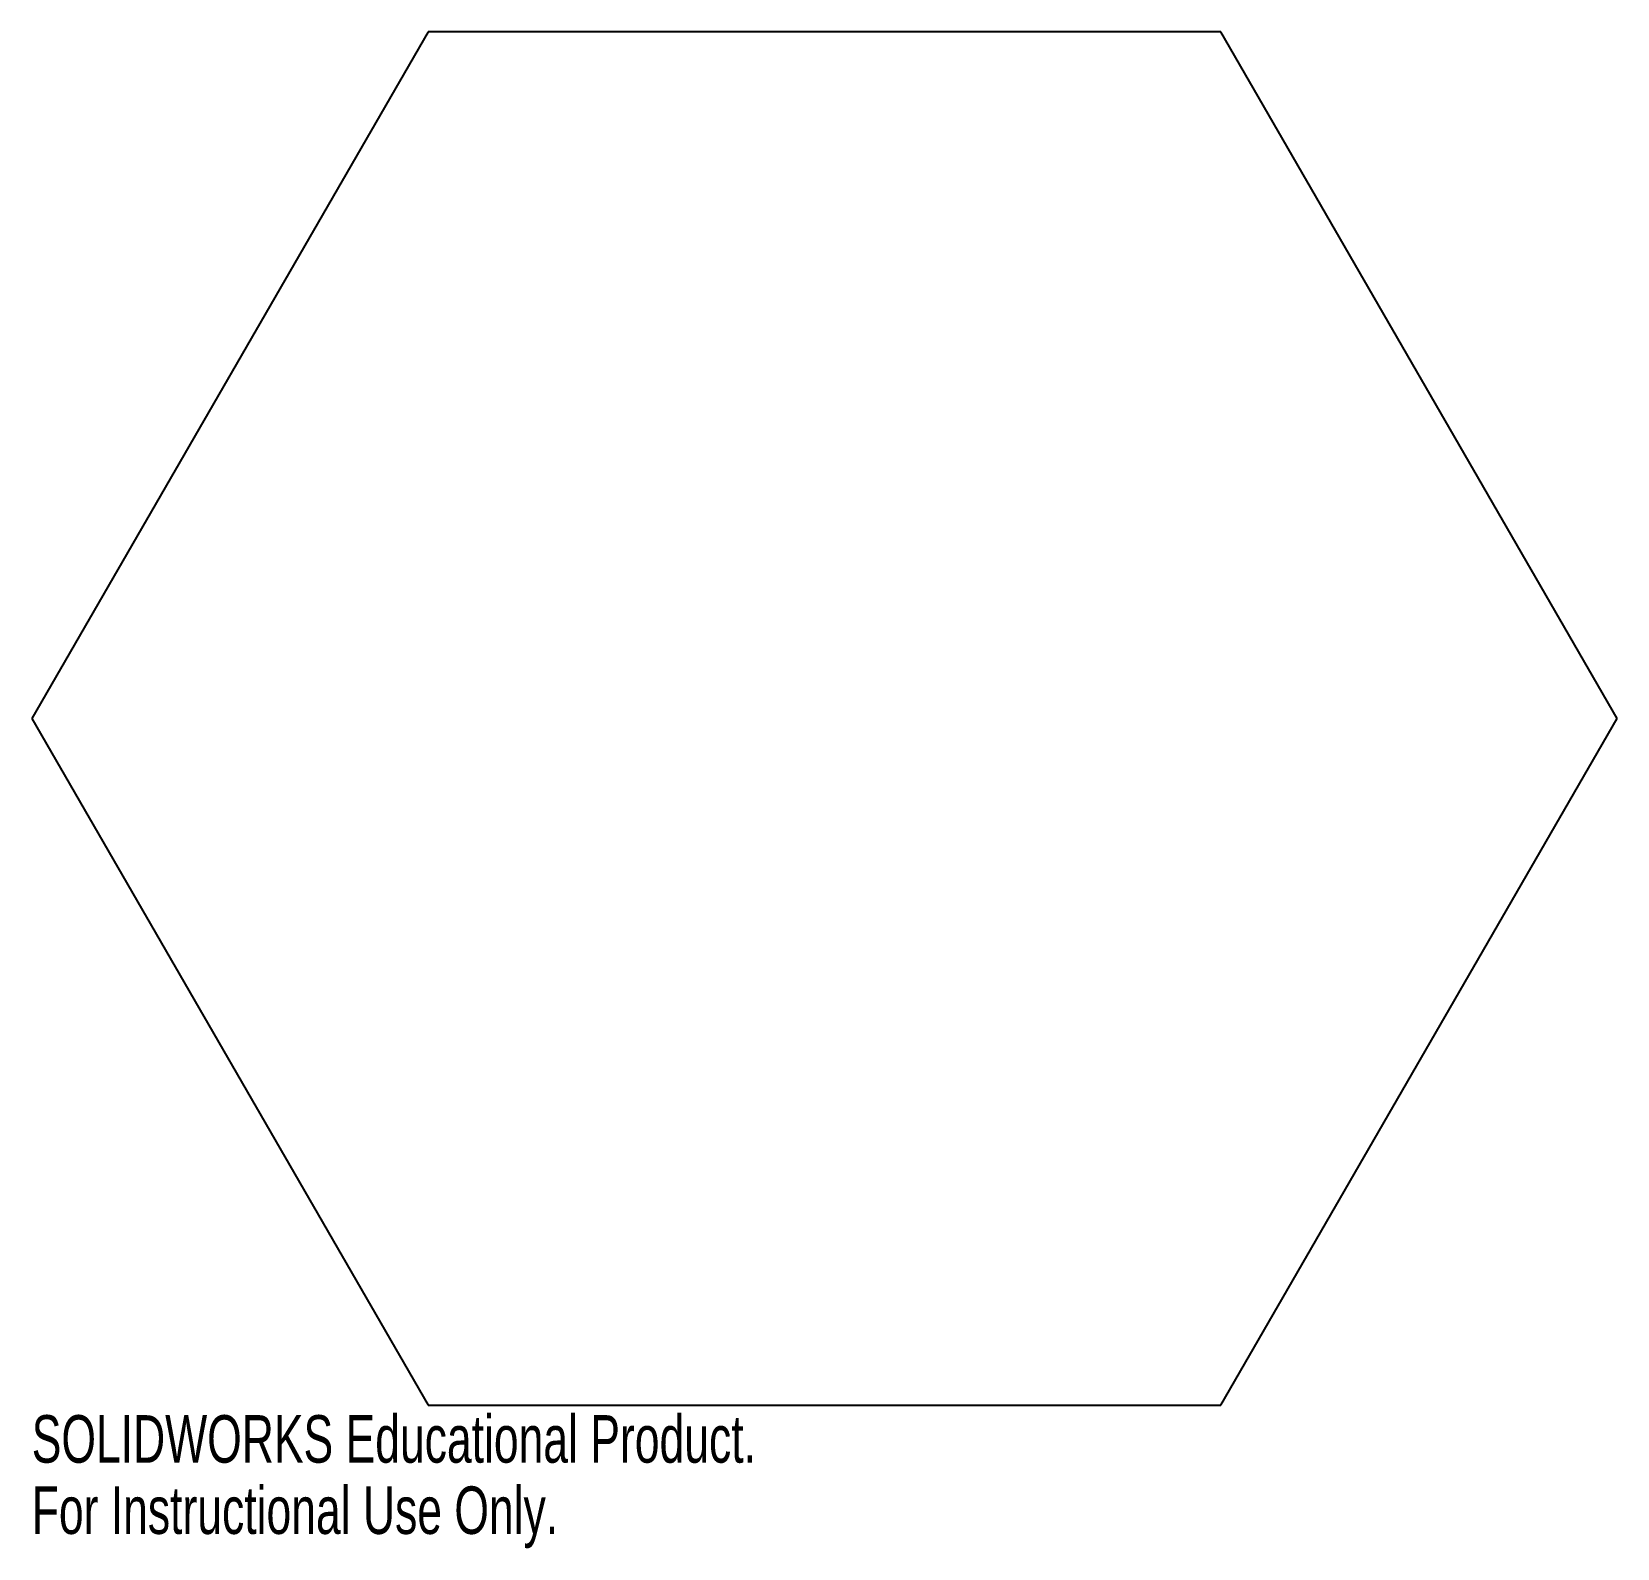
# Model space of a CAD drawing. Header units: millimetres. Extents: x 2721 to 2883, y -82 to 72.
import ezdxf

# ---------------------------------------------------------------- set-up
doc = ezdxf.new("R2010")
doc.units = ezdxf.units.MM
doc.styles.add('SLDTEXTSTYLE0', font='TXT', dxfattribs={"width": 0.7})

msp = doc.modelspace()

# ---------------------------------------------------------------- linework, layer by layer
at = {"color": 7, "linetype": 'Continuous'}
for p, q in [((2761.54, 72.47), (2721.21, 2.61)), ((2842.2, 72.47), (2761.54, 72.47)), ((2882.53, 2.61), (2842.2, 72.47)), ((2721.21, 2.61), (2761.54, -67.24)), ((2842.2, -67.24), (2882.53, 2.61)), ((2761.54, -67.24), (2842.2, -67.24))]:
    msp.add_line(p, q, dxfattribs=at)

# ---------------------------------------------------------------- texts
at = {"color": 7, "linetype": 'Continuous', "char_height": 4.8336, "attachment_point": 1, "style": 'SLDTEXTSTYLE0'}
for s, insert in [('SOLIDWORKS Educational Product.', (2721.21, -68.26)), ('For Instructional Use Only.', (2721.21, -75.51))]:
    msp.add_mtext(s, dxfattribs=dict(at, insert=insert))

doc.saveas('drawing.dxf')
